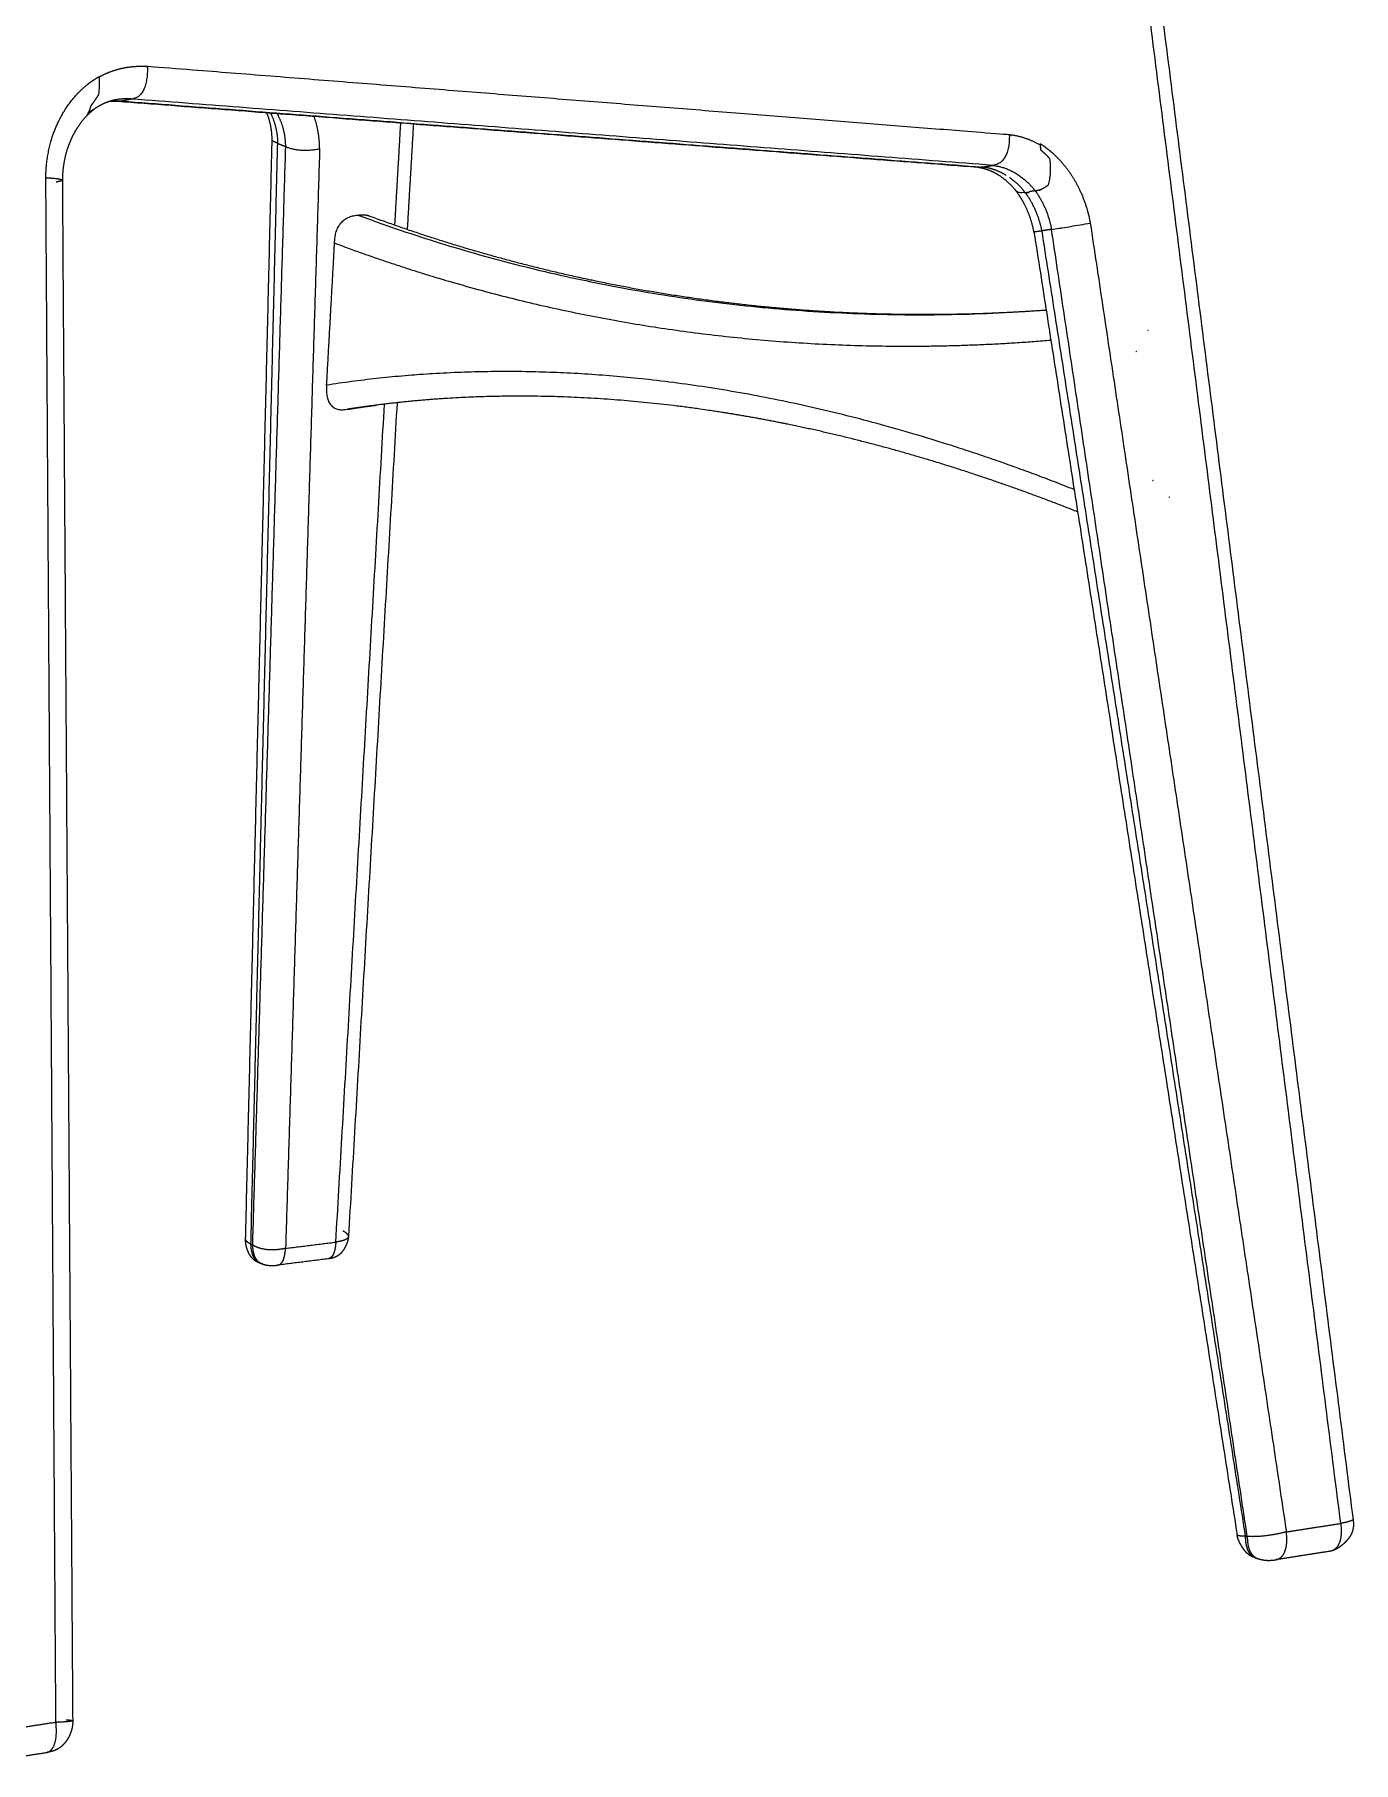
# Model space of a CAD drawing. Header units: millimetres. Extents: x 0 to 2008, y 0 to 2841.
# Drawn here: x 524.3 to 817.8, y 641.4 to 1025.8 of the extents above; entities that cross this region are included whole.
import ezdxf

# ---------------------------------------------------------------- set-up
doc = ezdxf.new("R2010")
doc.units = ezdxf.units.MM
doc.header["$MEASUREMENT"] = 0
doc.layers.add('3050 Søborg Wood Base', color=7, linetype='Continuous', true_color=0x000000)

msp = doc.modelspace()

# ---------------------------------------------------------------- linework, layer by layer
at = {"layer": '3050 Søborg Wood Base'}
for points in [[(814.96, 694.54), (790.13, 890.39), (765.3, 1086.24)], [(768.11, 1086.3), (792.9, 890.86), (817.69, 695.42)], [(545.99, 1011.43), (544.87, 1011.2), (543.75, 1010.98)], [(543.75, 1010.98), (639.48, 1003.64), (735.22, 996.29)], [(737.5, 996.67), (641.74, 1004.05), (545.99, 1011.43)], [(537.44, 1009.14), (537.44, 1009.1), (537.44, 1009.07)], [(734.14, 996.21), (638.45, 1003.54), (542.76, 1010.87)], [(604.51, 983.38), (605.17, 994.71), (605.82, 1006.04)], [(608.62, 1005.82), (607.94, 994.13), (607.25, 982.44)], [(571.3, 757.81), (574.25, 880.11), (577.2, 1002.41)], [(572.48, 756.63), (575.46, 879.1), (578.43, 1001.57)], [(580.15, 1000.86), (576.48, 878.69), (572.8, 756.53)], [(578.43, 1001.57), (579.29, 1001.21), (580.15, 1000.86)], [(587.77, 1000.33), (583.98, 878.04), (580.19, 755.74)], [(735.22, 996.29), (736.36, 996.48), (737.5, 996.67)], [(529.09, 650.28), (527.97, 822.11), (526.85, 993.93)], [(530.52, 993.37), (531.67, 822.01), (532.82, 650.64)], [(744.73, 990.54), (744.73, 990.54), (744.73, 990.53)], [(745.66, 990.68), (745.23, 990.61), (744.8, 990.55)], [(744.81, 990.56), (745.23, 990.62), (745.65, 990.69)], [(746.97, 991.02), (746.29, 990.9), (745.6, 990.79)], [(747.92, 991.15), (747.92, 991.14), (747.92, 991.14)], [(746.71, 981.82), (769.3, 836.93), (791.89, 692.04)], [(750.61, 982.43), (749.52, 982.26), (748.42, 982.09)], [(748.42, 982.09), (771.06, 836.92), (793.7, 691.76)], [(794.15, 691.63), (772.38, 837.03), (750.61, 982.43)], [(759.23, 983.84), (781.04, 838.25), (802.86, 692.66)], [(589.33, 947.77), (590.21, 963.58), (591.09, 979.38)], [(772.05, 959.99), (772.12, 960), (772.2, 960.01)], [(769.54, 955.23), (769.47, 955.22), (769.4, 955.21)], [(591.37, 757.13), (596.79, 850.34), (602.2, 943.55)], [(605, 943.87), (599.59, 851.13), (594.18, 758.38)], [(773.26, 926.54), (773.18, 926.53), (773.1, 926.52)], [(776.68, 922.86), (776.76, 922.87), (776.84, 922.88)], [(776.87, 922.88), (776.82, 922.88), (776.76, 922.87)], [(776.84, 922.88), (776.84, 922.88), (776.84, 922.88)], [(572.8, 756.53), (572.64, 756.58), (572.48, 756.63)], [(580.19, 755.74), (585.78, 756.43), (591.37, 757.13)], [(575.12, 752.23), (574.99, 752.27), (574.86, 752.31)], [(589.6, 753.4), (584.01, 752.7), (578.42, 752)], [(802.86, 692.66), (808.91, 693.6), (814.96, 694.54)], [(793.7, 691.76), (793.92, 691.69), (794.15, 691.63)], [(812.64, 688.36), (806.63, 687.42), (800.61, 686.48)], [(796.19, 686.81), (796.38, 686.76), (796.56, 686.7)], [(529.09, 650.28), (521.94, 649.18), (514.79, 648.07)], [(512.83, 641.37), (519.95, 642.48), (527.06, 643.6)]]:
    msp.add_open_spline(points, degree=2, dxfattribs=at)
for points, weights, degree, knots in [([(538.69, 1016.36), (538.88, 1016.46), (539.08, 1016.56), (539.28, 1016.66), (540.86, 1017.46), (542.53, 1018.03), (544.27, 1018.37), (545.98, 1018.7), (547.71, 1018.8), (549.45, 1018.67)], [1, 0.999906843506, 0.999906843506, 1, 0.993834269397, 0.993834269397, 1, 0.993993007378, 0.993993007378, 1.00000149196], 3, [0, 0, 0, 0, 0.665833, 0.665833, 0.665833, 5.960859, 5.960859, 5.960859, 11.16027, 11.16027, 11.16027, 11.16027]), ([(741.22, 1003.46), (741.2, 1003.46), (741.19, 1003.46), (741.17, 1003.46), (679.79, 1008.33), (615.94, 1013.4), (549.46, 1018.67), (549.46, 1018.67), (549.45, 1018.67), (549.45, 1018.67)], [2503.42240363, 2503.40823838, 2503.39407313, 2503.37990788, 2454.87555083, 2406.37119378, 2357.86683413, 2357.86418544, 2357.86153675, 2357.85888801], 3, [26.137375, 26.137375, 26.137375, 26.137375, 26.216368, 26.216368, 26.216368, 296.702043, 296.702043, 296.702043, 296.716814, 296.716814, 296.716814, 296.716814]), ([(526.85, 993.93), (526.85, 993.95), (526.85, 993.97), (526.85, 994), (526.88, 996.97), (527.65, 1001.94), (530.71, 1009.01), (533.69, 1012.63), (535.74, 1014.35), (536.66, 1015.13), (537.64, 1015.82), (538.69, 1016.43)], [2337.87374338, 2337.87678172, 2337.87983545, 2337.88290472, 2338.30686503, 2339.5352258, 2342.69772492, 2345.33115828, 2347.03855517, 2341.2581704, 2341.2581704, 2347.03855517], 3, [355.310118, 355.310118, 355.310118, 355.310118, 355.383005, 355.383005, 355.383005, 365.468978, 372.463329, 382.715517, 382.715517, 382.715517, 386.332882, 386.332882, 386.332882, 386.332882]), ([(538.56, 1012.42), (538.4, 1012.14), (538.22, 1011.87), (537.86, 1011.33), (537.68, 1011.06), (537.5, 1010.8), (537.27, 1010.46), (537.03, 1010.13), (536.8, 1009.8)], [2349.51083168, 2349.4351364, 2349.35733846, 2349.20284092, 2349.12377053, 2349.04578591, 2349.03865737, 2349.03865737, 2349.04578591], 3, [390.354633, 390.354633, 390.354633, 390.354633, 391.472462, 391.472462, 392.589094, 392.589094, 392.589094, 393.799925, 393.799925, 393.799925, 393.799925]), ([(542.08, 1011.19), (541.97, 1011.17), (541.75, 1011.12), (541.29, 1010.99), (540.45, 1010.72), (539.76, 1010.42), (539.3, 1010.19), (538.63, 1009.85), (537.99, 1009.46), (537.39, 1009.02)], [1, 1, 1, 1, 1, 1, 1, 0.997751757947, 0.997751757947, 1], 3, [309.419819, 309.419819, 309.419819, 309.419819, 309.756677, 310.104811, 310.855609, 312.381815, 312.381815, 312.381815, 314.63158, 314.63158, 314.63158, 314.63158]), ([(543.75, 1010.98), (543.54, 1010.92), (543.12, 1010.86), (542.59, 1010.87), (542.29, 1010.96), (542.19, 1011.01)], [2367.21297985, 2367.59519185, 2368.36537803, 2369.33772825, 2369.91654069, 2370.10875322], 3, [0, 0, 0, 0, 1.384175, 2.757572, 3.449628, 3.449628, 3.449628, 3.449628]), ([(537.07, 1008.73), (536.35, 1008.13), (535.68, 1007.44), (534.41, 1005.91), (533.83, 1005.06), (533.31, 1004.15), (532.6, 1002.9), (532, 1001.53), (531.55, 1000.08), (530.9, 997.98), (530.54, 995.7), (530.52, 993.38)], [2352.46799332, 2351.63722288, 2350.85332511, 2349.38007115, 2348.69206969, 2348.05867641, 2347.19189116, 2346.43272383, 2345.79167522, 2344.86414858, 2344.19080224, 2343.79724302], 3, [2.066771, 2.066771, 2.066771, 2.066771, 6.047614, 6.047614, 10.039969, 10.039969, 10.039969, 15.50993, 15.50993, 15.50993, 23.44579, 23.44579, 23.44579, 23.44579]), ([(536.8, 1009.8), (536.75, 1009.59), (536.69, 1009.39), (536.62, 1009.18), (536.54, 1008.95), (536.45, 1008.73), (536.27, 1008.31), (536.17, 1008.11), (536.06, 1007.93)], [1, 0.999622980362, 0.999622980362, 1, 1.0000564617, 1.00011911774, 1.00025702385, 1.00033210088, 1.00041331648], 3, [393.799925, 393.799925, 393.799925, 393.799925, 394.44481, 394.44481, 394.44481, 395.369184, 395.369184, 396.294134, 396.294134, 396.294134, 396.294134]), ([(536.06, 1007.93), (536.45, 1008.28), (536.85, 1008.61), (537.26, 1008.93), (537.32, 1008.98), (537.38, 1009.02), (537.44, 1009.07)], [1, 0.999552001941, 0.999552001941, 1, 1.00003818188, 1.00007642068, 1.0001147167], 3, [396.294134, 396.294134, 396.294134, 396.294134, 397.861004, 397.861004, 397.861004, 398.223704, 398.223704, 398.223704, 398.223704]), ([(536.26, 1008.31), (536.43, 1008.44), (536.6, 1008.56), (537.01, 1008.86), (537.44, 1009.14)], [1, 0.999965406016, 1, 0.999722968936, 1], 2, [0, 0, 0, 0.420325, 0.420325, 1.433111, 1.433111, 1.433111]), ([(577.2, 1002.43), (577.17, 1004.43), (576.8, 1006.33), (576.15, 1007.99), (576.1, 1008.1), (576.06, 1008.21), (576.01, 1008.32)], [2841.48361847, 2840.5845318, 2839.34249916, 2837.80546345, 2837.63810525, 2837.63810525, 2837.80546345], 3, [27.288722, 27.288722, 27.288722, 27.288722, 35.972312, 35.972312, 35.972312, 36.333963, 36.333963, 36.333963, 36.333963]), ([(576.85, 1008.26), (577.04, 1007.89), (577.94, 1005.85), (578.39, 1003.52), (578.43, 1001.57)], [2833.39523586, 2833.69090824, 2835.21016902, 2836.41660948, 2837.11743308], 3, [8.676375, 8.676375, 8.676375, 8.676375, 11.254244, 22.378964, 22.378964, 22.378964, 22.378964]), ([(578.3, 1008.15), (578.62, 1007.59), (579.66, 1005.38), (580.13, 1002.8), (580.15, 1000.86)], [2829.21166827, 2829.69947356, 2831.45050897, 2832.82425464, 2833.5548587], 3, [-15.115423, -15.115423, -15.115423, -15.115423, -11.084995, 0.034482, 0.034482, 0.034482, 0.034482]), ([(587.77, 1000.33), (587.77, 1000.38), (587.76, 1000.42), (587.76, 1000.47), (587.74, 1002.94), (587.32, 1005.34), (586.54, 1007.52)], [2831.41889285, 2831.40255325, 2831.38610812, 2831.36955772, 2830.44823661, 2829.19540397, 2827.69444915], 3, [7.770999, 7.770999, 7.770999, 7.770999, 7.958831, 7.958831, 7.958831, 18.431688, 18.431688, 18.431688, 18.431688]), ([(748.12, 1001.13), (745.96, 1002.41), (743.63, 1003.2), (741.28, 1003.45), (741.26, 1003.45), (741.24, 1003.46), (741.22, 1003.46)], [2508.71572949, 2507.1378712, 2505.3504101, 2503.47114695, 2503.45490582, 2503.43865802, 2503.42240363], 3, [15.511968, 15.511968, 15.511968, 15.511968, 26.046303, 26.046303, 26.046303, 26.137375, 26.137375, 26.137375, 26.137375]), ([(578.43, 1001.57), (578.24, 1001.64), (577.88, 1001.79), (577.45, 1002.02), (577.24, 1002.24), (577.2, 1002.37), (577.2, 1002.41)], [2837.11743308, 2837.49331489, 2838.24442906, 2839.45018867, 2840.55317739, 2841.24147203, 2841.48913083], 3, [22.378964, 22.378964, 22.378964, 22.378964, 23.76597, 25.14245, 26.503658, 27.267672, 27.267672, 27.267672, 27.267672]), ([(748.08, 1001.49), (749.06, 1000.87), (749.99, 1000.17), (750.86, 999.39), (752.94, 997.54), (756.57, 992.88), (758.63, 987.01), (759.2, 983.99), (759.21, 983.94), (759.22, 983.89), (759.23, 983.84)], [1, 0.997737898943, 0.997737898943, 1, 1.00056756476, 1.00146420733, 1.00177227689, 1.00176732024, 1.00176724785, 1.00176713094, 1.00176696954], 3, [1.502341, 1.502341, 1.502341, 1.502341, 4.982042, 4.982042, 4.982042, 16.210589, 27.335309, 27.335309, 27.335309, 27.523184, 27.523184, 27.523184, 27.523184]), ([(750.27, 998.07), (750.24, 998.11), (750.2, 998.15), (750.17, 998.19), (749.68, 998.77), (749.13, 999.3), (748.57, 999.77), (748.47, 999.84), (748.37, 999.92), (748.28, 1000)], [1, 0.999964582582, 0.999964582582, 1, 0.999869442478, 0.999717193565, 0.999560355984, 0.999506818019, 0.999506818019, 0.999560355984], 3, [10.849809, 10.849809, 10.849809, 10.849809, 11.006683, 11.006683, 11.006683, 13.99983, 13.99983, 13.99983, 14.373353, 14.373353, 14.373353, 14.373353]), ([(742.73, 990.98), (741.61, 992.37), (740.35, 993.51), (739.04, 994.37), (738.2, 994.91), (737.35, 995.33), (736.09, 995.79), (735.68, 995.91), (734.87, 996.1), (734.48, 996.17), (734.11, 996.21)], [2523.61900043, 2522.73036109, 2521.61782527, 2520.30006384, 2519.46530436, 2518.55685823, 2517.09187127, 2516.58699413, 2515.55625699, 2515.02939901, 2514.48498024], 3, [2.209217, 2.209217, 2.209217, 2.209217, 9.381014, 9.381014, 9.381014, 13.909032, 13.909032, 16.169334, 16.169334, 18.369942, 18.369942, 18.369942, 18.369942]), ([(735.22, 996.29), (734.99, 996.26), (734.63, 996.2), (734.27, 996.2), (734.14, 996.21)], [2512.49216078, 2512.87665365, 2513.48416848, 2514.09925192, 2514.32471596], 3, [386.389601, 386.389601, 386.389601, 386.389601, 387.773786, 388.574045, 388.574045, 388.574045, 388.574045]), ([(737.5, 996.67), (739.43, 996.47), (742.92, 995.19), (745.85, 992.46), (746.97, 991.02)], [2508.66453909, 2510.2176843, 2512.8811772, 2514.86512, 2515.56830524], 3, [25.777795, 25.777795, 25.777795, 25.777795, 37.595809, 47.204688, 47.204688, 47.204688, 47.204688]), ([(526.85, 993.93), (527.21, 993.91), (527.91, 993.86), (528.88, 993.78), (529.68, 993.68), (530.24, 993.56), (530.49, 993.46), (530.52, 993.39), (530.52, 993.37)], [2337.87374338, 2338.10921175, 2338.62744106, 2339.50010311, 2340.56023906, 2341.77782858, 2342.88363606, 2343.55885542, 2343.78643973], 3, [-12.297114, -12.297114, -12.297114, -12.297114, -10.909991, -9.533376, -8.172065, -6.821666, -5.474885, -4.788455, -4.788455, -4.788455, -4.788455]), ([(530.52, 993.36), (530.52, 993.35), (530.49, 993.28), (530.26, 993.18), (529.76, 993.06), (529.36, 992.98), (529.13, 992.94)], [2343.85919015, 2344.05498066, 2344.70056585, 2345.77488957, 2347.00424257, 2347.78664333, 2348.16286945], 3, [-4.715298, -4.715298, -4.715298, -4.715298, -4.124508, -2.763237, -1.386671, -0.000408, -0.000408, -0.000408, -0.000408]), ([(748.33, 991.4), (748.41, 991.43), (748.49, 991.47), (748.86, 991.65), (749.16, 991.81), (749.63, 992.13), (749.79, 992.24), (749.95, 992.37)], [2513.43080845, 2513.32507408, 2513.22163713, 2512.75817029, 2512.43686998, 2512.02775641, 2511.90506965, 2511.79621455], 3, [2.35319, 2.35319, 2.35319, 2.35319, 2.783549, 2.783549, 4.326089, 4.326089, 5.099057, 5.099057, 5.099057, 5.099057]), ([(746.71, 981.84), (746.25, 984.21), (745.43, 986.49), (744.32, 988.51), (743.85, 989.37), (743.32, 990.2), (742.73, 990.98)], [2525.87588865, 2525.89884541, 2525.54727114, 2524.83469875, 2520.51197481, 2520.51197481, 2524.83469875], 3, [20.985169, 20.985169, 20.985169, 20.985169, 29.796821, 29.796821, 29.796821, 32.737591, 32.737591, 32.737591, 32.737591]), ([(744.8, 990.55), (745.29, 989.88), (746.91, 987.31), (747.99, 984.32), (748.42, 982.09)], [2519.37063747, 2519.65224353, 2520.53585339, 2520.89515527, 2520.8593289], 3, [0.148208, 0.148208, 0.148208, 0.148208, 4.403175, 15.522652, 15.522652, 15.522652, 15.522652]), ([(746.97, 991.02), (746.97, 991.02), (746.98, 991.02), (746.98, 991.02), (746.98, 991.03)], [1, 0.874531724776, 1, 0.874531724776, 1], 2, [-0.00991203, -0.00991203, -0.00991203, -0.004956015, -0.004956015, 0, 0, 0]), ([(746.98, 991.03), (747.23, 991.07), (747.48, 991.12), (747.78, 991.2), (747.81, 991.21), (747.84, 991.22)], [2515.55066113, 2515.12002008, 2514.70223544, 2514.23354505, 2514.18210036, 2514.13102314], 3, [0, 0, 0, 0, 1.546193, 1.546193, 1.738367, 1.738367, 1.738367, 1.738367]), ([(746.98, 991.03), (747.49, 990.32), (749.12, 987.72), (750.19, 984.67), (750.61, 982.43)], [2515.55066113, 2515.86239866, 2516.80519951, 2517.21269359, 2517.20772332], 3, [6.761857, 6.761857, 6.761857, 6.761857, 11.254244, 22.378919, 22.378919, 22.378919, 22.378919]), ([(596.3, 985.59), (596.46, 985.61), (596.78, 985.65), (597.26, 985.68), (597.73, 985.67), (598.19, 985.62), (598.52, 985.53), (598.7, 985.47), (598.74, 985.46)], [2844.13667318, 2844.27897879, 2844.5634029, 2844.99589648, 2845.43670793, 2845.88539655, 2846.22904713, 2846.42130948, 2846.46185361], 3, [0, 0, 0, 0, 0.784176, 1.566983, 2.346603, 3.121913, 3.892787, 4.09873, 4.09873, 4.09873, 4.09873]), ([(598.74, 985.46), (611.09, 980.9), (623.68, 977.03), (649.53, 970.65), (662.81, 968.16), (676.3, 966.44), (690.05, 964.68), (704.02, 963.71), (725.35, 963.47), (732.58, 963.6), (742.64, 964.07), (745.83, 964.25), (749.41, 964.5)], [2846.46185394, 2821.4079217, 2796.15266646, 2745.31476838, 2719.73602966, 2694.054251, 2668.37546478, 2642.59270826, 2603.83811014, 2590.9030597, 2573.00339352, 2567.36368659, 2561.03397836], 3, [4.09873, 4.09873, 4.09873, 4.09873, 95.995708, 95.995708, 187.884181, 187.884181, 187.884181, 284.124777, 284.124777, 332.236024, 332.236024, 350.645916, 350.645916, 350.645916, 350.645916]), ([(748.42, 982.09), (748.19, 982.05), (747.74, 981.98), (747.16, 981.89), (746.8, 981.83), (746.71, 981.82), (746.71, 981.82)], [2520.8593289, 2521.24462007, 2522.01406298, 2523.25026749, 2524.55917741, 2525.45539774, 2525.89087368], 3, [15.522652, 15.522652, 15.522652, 15.522652, 16.910012, 18.286856, 19.648436, 20.955834, 20.955834, 20.955834, 20.955834]), ([(591.09, 979.38), (591.12, 979.37), (591.15, 979.36), (591.18, 979.35), (616.36, 969.89), (667.85, 956.86), (722.81, 955.49), (750.46, 957.79)], [2841.60798942, 2841.54728034, 2841.48656998, 2841.42585832, 2791.28887484, 2692.93570028, 2593.18025806, 2545.24875977], 3, [31.661924, 31.661924, 31.661924, 31.661924, 31.88291, 31.88291, 31.88291, 214.379421, 383.717877, 383.717877, 383.717877, 383.717877]), ([(755.64, 924.54), (726.17, 936.25), (668.08, 951.94), (614.83, 951.74), (589.33, 947.77)], [2541.95517387, 2590.57248064, 2693.40345733, 2797.99617344, 2851.81480244], 3, [15.557447, 15.557447, 15.557447, 15.557447, 193.271194, 383.730327, 383.730327, 383.730327, 383.730327]), ([(756.42, 919.58), (743.46, 924.72), (730.69, 929.07), (702.95, 936.98), (688.07, 940.18), (673.56, 942.28), (670.59, 942.71), (664.71, 943.48), (652.54, 944.69), (637.49, 945.48), (622.42, 945.25), (610.77, 944.48), (604.95, 943.88), (602.07, 943.53)], [2547.81943739, 2569.24458435, 2590.86483454, 2639.46335491, 2666.51309402, 2693.7041614, 2693.7041614, 2693.7041614, 2693.7041614, 2693.7041614, 2693.7041614, 2693.7041614, 2693.7041614, 2693.7041614], 3, [22.200109, 22.200109, 22.200109, 22.200109, 101.134543, 101.134543, 198.370958, 198.370958, 198.370958, 207.35827, 216.182486, 235.050064, 252.554092, 261.362114, 270.077386, 270.077386, 270.077386, 270.077386]), ([(574.8, 752.33), (574.71, 752.35), (574.58, 752.39), (574.27, 752.51), (574.07, 752.59), (573.89, 752.68), (573.78, 752.74), (573.67, 752.8), (573.56, 752.87), (573.3, 753.04), (573.06, 753.24), (572.84, 753.47), (572.52, 753.8), (572.26, 754.18), (572.05, 754.59), (572.05, 754.6), (572.04, 754.61), (572.04, 754.62), (571.83, 755.03), (571.66, 755.48), (571.53, 755.93), (571.44, 756.27), (571.37, 756.61), (571.33, 756.96), (571.33, 757), (571.32, 757.03), (571.32, 757.06), (571.31, 757.19), (571.3, 757.32), (571.3, 757.56), (571.3, 757.67), (571.3, 757.78)], [2921.61350918, 2921.77195532, 2921.88178171, 2922.07402333, 2922.1379777, 2922.18295445, 2919.97804719, 2919.97804719, 2922.18295445, 2908.49078433, 2908.49078433, 2922.18295445, 2922.22831822, 2922.29221758, 2922.39067754, 2922.39244158, 2922.39421523, 2922.39599843, 2922.49653795, 2922.63137292, 2922.78238371, 2916.60508085, 2916.60508085, 2922.78238371, 2922.79431833, 2922.80614842, 2922.81771386, 2922.86149492, 2922.90655097, 2922.95408221, 2922.96048516, 2922.93069635], 3, [0.118238, 0.118238, 0.118238, 0.118238, 0.748948, 0.748948, 1.641064, 1.641064, 1.641064, 2.018093, 2.018093, 2.018093, 2.956747, 2.956747, 2.956747, 4.888376, 4.888376, 4.888376, 4.922994, 4.922994, 4.922994, 6.896077, 6.896077, 6.896077, 7.955729, 7.955729, 7.955729, 8.094075, 8.094075, 8.094075, 8.623415, 8.623415, 9.107724, 9.107724, 9.107724, 9.107724]), ([(594.17, 758.35), (594.17, 758.28), (594.16, 758.18), (594.14, 758.03), (594.13, 757.95), (594.12, 757.87), (594.07, 757.61), (594, 757.37), (593.91, 757.12), (593.9, 757.1), (593.9, 757.08), (593.89, 757.06), (593.78, 756.75), (593.65, 756.45), (593.51, 756.15), (593.35, 755.84), (593.18, 755.54), (592.98, 755.26), (592.94, 755.19), (592.89, 755.13), (592.84, 755.06), (592.56, 754.7), (592.25, 754.38), (591.87, 754.12), (591.83, 754.1), (591.79, 754.07), (591.76, 754.05), (591.6, 753.95), (591.43, 753.86), (591.08, 753.71), (590.88, 753.65), (590.69, 753.59), (590.5, 753.54), (590.3, 753.5), (589.93, 753.44), (589.76, 753.42), (589.6, 753.4)], [2932.0694368, 2932.07872758, 2932.0376202, 2931.96311253, 2931.91941327, 2931.87990394, 2931.7553443, 2931.67307013, 2931.62048064, 2931.61618051, 2931.6120937, 2931.60820975, 2928.3055016, 2928.3055016, 2931.60820975, 2926.25891413, 2926.25891413, 2931.60820975, 2931.13102257, 2931.13102257, 2931.60820975, 2931.6073799, 2931.58089468, 2931.51797722, 2931.20193553, 2931.20193553, 2931.51797722, 2931.49015608, 2931.45820582, 2931.38278645, 2931.33934461, 2931.28669093, 2931.23521601, 2931.1732407, 2931.00351738, 2930.89661041, 2930.74470738], 3, [0.045107, 0.045107, 0.045107, 0.045107, 0.377799, 0.377799, 0.752386, 0.752386, 0.752386, 1.850033, 1.850033, 1.850033, 1.94159, 1.94159, 1.94159, 2.922925, 2.922925, 2.922925, 3.959147, 3.959147, 3.959147, 4.203565, 4.203565, 4.203565, 6.123591, 6.123591, 6.123591, 6.253512, 6.253512, 6.253512, 7.043109, 7.043109, 7.901567, 7.901567, 7.901567, 8.745253, 8.745253, 9.557397, 9.557397, 9.557397, 9.557397]), ([(575.18, 752.21), (575.26, 752.19), (575.39, 752.15), (575.67, 752.08), (575.83, 752.04), (575.97, 752.02), (575.98, 752.02), (575.98, 752.02), (575.99, 752.02), (576.43, 751.94), (576.88, 751.9), (577.33, 751.91), (577.64, 751.92), (577.95, 751.94), (578.23, 751.98), (578.29, 751.99), (578.36, 751.99), (578.42, 752)], [2920.57863242, 2920.38281857, 2920.27010947, 2920.09605874, 2920.0287588, 2919.97641912, 2919.97469554, 2919.97298092, 2919.97127506, 2910.26984145, 2910.26984145, 2919.97127506, 2919.99048369, 2920.07556622, 2920.26189252, 2920.30574254, 2920.35487212, 2920.40942792], 3, [245.162384, 245.162384, 245.162384, 245.162384, 245.846397, 245.846397, 246.495113, 246.495113, 246.495113, 246.515853, 246.515853, 246.515853, 247.869383, 247.869383, 247.869383, 249.172575, 249.172575, 249.172575, 249.478273, 249.478273, 249.478273, 249.478273]), ([(796.12, 686.84), (795.92, 686.89), (795.67, 686.97), (795.42, 687.08), (795.23, 687.15), (795.04, 687.25), (794.87, 687.35), (794.75, 687.42), (794.64, 687.5), (794.53, 687.58), (794.26, 687.78), (794.02, 688), (793.8, 688.25), (793.57, 688.51), (793.35, 688.79), (793.16, 689.09), (792.96, 689.39), (792.78, 689.7), (792.62, 690.01), (792.61, 690.04), (792.59, 690.06), (792.57, 690.12), (792.55, 690.14), (792.54, 690.17), (792.43, 690.39), (792.32, 690.62), (792.23, 690.85), (792.14, 691.07), (792.06, 691.29), (792, 691.51), (791.98, 691.6), (791.96, 691.69), (791.92, 691.86), (791.91, 691.96), (791.89, 692.04)], [2510.46457691, 2510.71559997, 2510.85031735, 2510.96226667, 2506.55895548, 2506.55895548, 2510.96226667, 2508.83503371, 2508.83503371, 2510.96226667, 2511.12456237, 2511.32459052, 2511.5090253, 2507.04170447, 2507.04170447, 2511.5090253, 2509.18832036, 2509.18832036, 2511.5090253, 2511.51336465, 2511.5174478, 2511.52537354, 2511.52917913, 2511.53269358, 2510.30756148, 2510.30756148, 2511.53269358, 2508.51140196, 2508.51140196, 2511.53269358, 2511.52803292, 2511.5282475, 2511.54437363, 2511.56153419, 2511.56693039], 3, [0.129518, 0.129518, 0.129518, 0.129518, 1.128616, 1.128616, 1.128616, 1.747743, 1.747743, 1.747743, 2.152823, 2.152823, 2.152823, 3.387239, 3.387239, 3.387239, 4.442246, 4.442246, 4.442246, 5.512797, 5.512797, 5.512797, 5.613874, 5.613874, 5.722128, 5.722128, 5.722128, 6.47477, 6.47477, 6.47477, 7.169471, 7.169471, 7.169471, 7.52692, 7.52692, 7.8198, 7.8198, 7.8198, 7.8198]), ([(817.69, 695.41), (817.72, 695.19), (817.75, 694.97), (817.78, 694.51), (817.79, 694.28), (817.78, 694.05), (817.76, 693.57), (817.67, 693.1), (817.5, 692.65), (817.46, 692.53), (817.42, 692.42), (817.37, 692.31), (817.2, 691.94), (816.99, 691.59), (816.75, 691.26), (816.58, 691.03), (816.39, 690.81), (815.99, 690.37), (815.77, 690.16), (815.54, 689.96), (815.53, 689.95), (815.52, 689.94), (815.51, 689.93), (815.16, 689.63), (814.8, 689.36), (814.42, 689.11), (814.31, 689.04), (814.21, 688.97), (814.1, 688.91), (813.89, 688.79), (813.67, 688.68), (813.45, 688.59), (813.26, 688.51), (813.05, 688.45), (812.84, 688.4), (812.8, 688.39), (812.75, 688.38), (812.71, 688.37)], [2520.4605987, 2520.45138347, 2520.42905928, 2520.37076906, 2520.33633764, 2520.30256711, 2499.85771526, 2499.85771526, 2520.30256711, 2519.18472137, 2519.18472137, 2520.30256711, 2511.22791055, 2511.22791055, 2520.30256711, 2520.23583161, 2520.15656804, 2519.94988318, 2519.82410939, 2519.68379125, 2519.67614351, 2519.66847351, 2519.66078596, 2515.74138765, 2515.74138765, 2519.66078596, 2519.10117084, 2519.10117084, 2519.66078596, 2515.44473379, 2515.44473379, 2519.66078596, 2513.20428199, 2513.20428199, 2519.66078596, 2519.24944931, 2519.24944931, 2519.66078596], 3, [0.009, 0.009, 0.009, 0.009, 0.816696, 0.816696, 1.638984, 1.638984, 1.638984, 3.075889, 3.075889, 3.075889, 3.439406, 3.439406, 3.439406, 4.657817, 4.657817, 4.657817, 5.71437, 5.71437, 6.879597, 6.879597, 6.879597, 6.943635, 6.943635, 6.943635, 8.30649, 8.30649, 8.30649, 8.689231, 8.689231, 8.689231, 9.406286, 9.406286, 9.406286, 10.044537, 10.044537, 10.044537, 10.1857, 10.1857, 10.1857, 10.1857]), ([(796.64, 686.68), (796.77, 686.64), (796.94, 686.59), (797.29, 686.51), (797.48, 686.47), (797.66, 686.44), (797.82, 686.41), (797.98, 686.38), (798.14, 686.37), (798.58, 686.32), (799.02, 686.31), (799.45, 686.34), (799.64, 686.35), (799.83, 686.37), (800.21, 686.41), (800.38, 686.44), (800.55, 686.47)], [2509.42827734, 2509.22464155, 2509.07927204, 2508.86724552, 2508.79246771, 2508.73475055, 2507.75175495, 2507.75175495, 2508.73475055, 2503.41961646, 2503.41961646, 2508.73475055, 2508.74017685, 2508.75711779, 2508.84217594, 2508.91423277, 2509.05434034], 3, [344.424311, 344.424311, 344.424311, 344.424311, 345.15403, 345.15403, 345.825373, 345.825373, 345.825373, 346.316404, 346.316404, 346.316404, 347.626258, 347.626258, 347.626258, 348.288866, 348.288866, 349.042115, 349.042115, 349.042115, 349.042115]), ([(532.82, 650.64), (532.83, 650.49), (532.83, 650.37), (532.82, 650.07), (532.81, 649.92), (532.8, 649.76), (532.77, 649.52), (532.73, 649.27), (532.68, 649.03), (532.65, 648.9), (532.61, 648.76), (532.58, 648.63), (532.44, 648.17), (532.27, 647.71), (532.07, 647.28), (531.85, 646.82), (531.59, 646.39), (531.3, 645.99), (531.01, 645.6), (530.69, 645.26), (530.33, 644.95), (530, 644.66), (529.63, 644.42), (529.24, 644.22), (528.88, 644.04), (528.49, 643.9), (528.1, 643.8), (527.77, 643.71), (527.42, 643.66), (527.11, 643.61)], [2299.34350813, 2299.32545848, 2299.3079259, 2299.28610951, 2299.28668863, 2299.29703889, 2296.63739033, 2296.63739033, 2299.29703889, 2298.7257597, 2298.7257597, 2299.29703889, 2293.77920689, 2293.77920689, 2299.29703889, 2291.90130613, 2291.90130613, 2299.29703889, 2289.59264052, 2289.59264052, 2299.29703889, 2288.05483687, 2288.05483687, 2299.29703889, 2290.07891116, 2290.07891116, 2299.29703889, 2299.17545931, 2299.06719803, 2298.86302555], 3, [0.001888, 0.001888, 0.001888, 0.001888, 0.470887, 0.470887, 0.968003, 0.968003, 0.968003, 1.709084, 1.709084, 1.709084, 2.122049, 2.122049, 2.122049, 3.570422, 3.570422, 3.570422, 5.076535, 5.076535, 5.076535, 6.49758, 6.49758, 6.49758, 7.810228, 7.810228, 7.810228, 9.033622, 9.033622, 9.033622, 10.209961, 10.209961, 10.209961, 10.209961])]:
    msp.add_rational_spline(points, weights, degree=degree, knots=knots, dxfattribs=at)
for points, knots in [([(549.45, 1018.67), (549.45, 1018.41), (549.45, 1017.88), (549.42, 1016.91), (549.31, 1015.8), (549.05, 1014.6), (548.67, 1013.56), (548.17, 1012.7), (547.66, 1012.15), (547.2, 1011.83), (546.83, 1011.65), (546.42, 1011.51), (546.13, 1011.45), (545.99, 1011.43)], [296.716814, 296.716814, 296.716814, 296.716814, 297.505813, 298.296841, 299.623782, 300.84556, 301.976942, 302.936025, 303.807879, 304.215028, 304.59915, 305.068696, 305.49224, 305.49224, 305.49224, 305.49224]), ([(538.69, 1016.43), (538.7, 1016.2), (538.71, 1015.78), (538.73, 1015.04), (538.73, 1013.94), (538.65, 1013.02), (538.56, 1012.42)], [386.332882, 386.332882, 386.332882, 386.332882, 387.036145, 387.589622, 388.54835, 390.354633, 390.354633, 390.354633, 390.354633]), ([(741.22, 1003.46), (741.23, 1003.21), (741.22, 1002.7), (741.19, 1001.97), (741.14, 1001.29), (741.02, 1000.5), (740.78, 999.59), (740.37, 998.63), (739.84, 997.84), (739.29, 997.33), (738.81, 997.04), (738.42, 996.88), (737.98, 996.76), (737.67, 996.7), (737.5, 996.67)], [-8.56441, -8.56441, -8.56441, -8.56441, -7.82133, -7.019259, -6.390738, -5.769829, -4.616145, -3.587472, -2.652299, -1.77737, -1.356678, -0.952593, -0.525475, 0, 0, 0, 0]), ([(580.15, 1000.86), (580.3, 1000.79), (580.56, 1000.69), (581.07, 1000.5), (581.73, 1000.32), (582.6, 1000.17), (583.53, 1000.07), (584.52, 1000.04), (585.54, 1000.06), (586.63, 1000.16), (587.37, 1000.27), (587.77, 1000.33)], [0.034482, 0.034482, 0.034482, 0.034482, 0.516789, 0.87123, 1.673167, 2.564515, 3.505786, 4.494556, 5.532545, 6.572026, 7.770999, 7.770999, 7.770999, 7.770999]), ([(748.28, 1000), (748.27, 1000.1), (748.24, 1000.31), (748.2, 1000.65), (748.15, 1001.05), (748.11, 1001.33), (748.08, 1001.49)], [0, 0, 0, 0, 0.307193, 0.643856, 1.014202, 1.502341, 1.502341, 1.502341, 1.502341]), ([(749.95, 992.37), (750.06, 992.76), (750.25, 993.62), (750.4, 995), (750.41, 996.23), (750.35, 997.27), (750.3, 997.8), (750.27, 998.07)], [5.099057, 5.099057, 5.099057, 5.099057, 6.327165, 7.735128, 9.244945, 10.025434, 10.849809, 10.849809, 10.849809, 10.849809]), ([(744.63, 990.65), (744.41, 990.61), (744.01, 990.56), (743.46, 990.58), (743.08, 990.7), (742.86, 990.85), (742.77, 990.94), (742.73, 990.98)], [0.193838, 0.193838, 0.193838, 0.193838, 0.863481, 1.413337, 1.835916, 2.031841, 2.209217, 2.209217, 2.209217, 2.209217]), ([(591.09, 979.38), (591.1, 979.65), (591.13, 980.13), (591.23, 980.98), (591.43, 981.92), (591.87, 982.95), (592.47, 983.85), (593.22, 984.58), (594.11, 985.11), (594.92, 985.39), (595.66, 985.52), (596.07, 985.57), (596.3, 985.59)], [0, 0, 0, 0, 0.809425, 1.426309, 2.581535, 3.678725, 4.759253, 5.807372, 6.814765, 7.834978, 8.37119, 9.071696, 9.071696, 9.071696, 9.071696]), ([(750.61, 982.43), (751.15, 982.51), (751.95, 982.63), (753.38, 982.85), (754.97, 983.11), (757.04, 983.45), (758.48, 983.7), (759.23, 983.84)], [22.378919, 22.378919, 22.378919, 22.378919, 24.002804, 24.803207, 26.729875, 28.828562, 31.109726, 31.109726, 31.109726, 31.109726]), ([(589.33, 947.77), (589.31, 947.49), (589.28, 946.99), (589.28, 946.12), (589.38, 945.19), (589.69, 944.19), (590.2, 943.36), (590.89, 942.75), (591.73, 942.38), (592.52, 942.29), (593.24, 942.32), (593.64, 942.37), (593.87, 942.4)], [383.730327, 383.730327, 383.730327, 383.730327, 384.577796, 385.212638, 386.357018, 387.380672, 388.336393, 389.239543, 390.12253, 391.066671, 391.58648, 392.281435, 392.281435, 392.281435, 392.281435])]:
    msp.add_open_spline(points, degree=3, knots=knots, dxfattribs=at)
for points, weights, degree in [([(541.11, 1010.93), (542.43, 1011.07), (543.75, 1010.98)], [1, 0.995914135662, 1], 2), ([(541.91, 1011.16), (541.94, 1011.16), (541.98, 1011.17), (542.01, 1011.18)], [2360.15400585, 2360.1782165, 2360.20242844, 2360.22664126], 3), ([(545.99, 1011.43), (544.02, 1011.58), (542.08, 1011.19)], [0.999999995653, 0.990882988015, 0.999999990926], 2), ([(537.19, 1008.83), (537.15, 1008.8), (537.11, 1008.77), (537.07, 1008.73)], [2352.60271951, 2352.55698559, 2352.51137845, 2352.4658982], 3), ([(537.44, 1009.07), (537.32, 1008.94), (537.19, 1008.83)], [1, 0.998135016664, 1], 2), ([(542.76, 1010.87), (541.84, 1010.94), (540.93, 1010.87)], [0.9999999987, 0.997273771834, 1], 2), ([(579.6, 1008.05), (579.28, 1008.04), (578.96, 1008.1)], [1, 0.993606170052, 1], 2), ([(577.2, 1002.41), (577.2, 1002.42), (577.2, 1002.42), (577.2, 1002.43)], [2841.48912498, 2841.48693908, 2841.48475109, 2841.48256099], 3), ([(748.28, 1000), (748.21, 1000.56), (748.12, 1001.13)], [1, 0.999931552682, 1], 2), ([(740.53, 994.44), (738.85, 995.47), (737.04, 996.11), (735.22, 996.29)], [2516.52247624, 2515.32728105, 2513.95004984, 2512.49216078], 3), ([(744.81, 990.56), (743.77, 991.9), (742.56, 993.05), (741.26, 993.97)], [2519.35812717, 2518.73424858, 2517.94700013, 2517.03515103], 3), ([(742.69, 991.03), (742.67, 991.07), (742.64, 991.12)], [1, 0.998810358448, 1], 2), ([(742.71, 991.01), (742.71, 991.02), (742.7, 991.02), (742.69, 991.03)], [2523.6966621, 2523.69179811, 2523.68692644, 2523.68204712], 3), ([(744.73, 990.53), (744.7, 990.57), (744.66, 990.61), (744.63, 990.65)], [2519.49414556, 2519.48701561, 2519.4798267, 2519.47257921], 3), ([(744.64, 990.64), (744.67, 990.6), (744.7, 990.57), (744.73, 990.54)], [2519.47485705, 2519.48148249, 2519.48806472, 2519.49460349], 3), ([(744.73, 990.54), (744.76, 990.55), (744.78, 990.55), (744.81, 990.56)], [2519.49460349, 2519.44910902, 2519.40361801, 2519.35812717], 3), ([(744.73, 990.53), (744.76, 990.54), (744.78, 990.54), (744.8, 990.55)], [2519.49414556, 2519.45297433, 2519.41180584, 2519.37063747], 3), ([(745.6, 990.79), (745.62, 990.75), (745.64, 990.72), (745.66, 990.68)], [2517.87533715, 2517.89820985, 2517.92095007, 2517.94355712], 3), ([(747.84, 991.22), (747.87, 991.2), (747.89, 991.17), (747.92, 991.15)], [2514.13102314, 2514.13622784, 2514.14140331, 2514.14655062], 3), ([(747.92, 991.14), (747.89, 991.17), (747.87, 991.2), (747.84, 991.22)], [2514.14620141, 2514.14117228, 2514.1361128, 2514.13102314], 3), ([(747.92, 991.14), (748.14, 991.25), (748.33, 991.4)], [1, 0.991971525046, 1], 2), ([(747.92, 991.15), (748.14, 991.25), (748.33, 991.4)], [1, 0.992497818403, 1], 2), ([(596.3, 985.59), (669.34, 958.6), (749.42, 964.48)], [2844.13667318, 2679.0116712, 2556.02649818], 2), ([(746.71, 981.82), (746.71, 981.83), (746.71, 981.84), (746.71, 981.84)], [2525.87557932, 2525.87566073, 2525.87573794, 2525.87581096], 3), ([(602.07, 943.53), (597.96, 943.03), (593.87, 942.4)], [1, 0.999860908011, 1], 2), ([(593.87, 942.4), (594.16, 942.43), (594.45, 942.47)], [1, 0.999857592883, 1], 2), ([(594.45, 942.47), (597.41, 942.94), (600.39, 943.32)], [0.999999999961, 0.99991878221, 1], 2), ([(594.47, 942.48), (594.57, 942.49), (594.66, 942.51)], [1, 0.9999238389, 1], 2), ([(572.48, 756.63), (572.1, 756.85), (571.72, 757.07), (571.44, 757.31), (571.29, 757.57), (571.3, 757.81)], [2919.02778196, 2919.84376747, 2920.65975297, 2921.56140518, 2922.51316572, 2923.4627467], 5), ([(594.18, 758.38), (594.16, 758.03), (593.81, 757.7), (593.13, 757.43), (592.25, 757.28), (591.37, 757.13)], [2932.05690235, 2930.66023695, 2929.27417877, 2928.06711168, 2927.27422668, 2926.48134168], 5), ([(594.18, 758.4), (594.18, 758.64), (594.04, 758.9), (593.75, 759.14), (593.36, 759.37), (592.97, 759.6)], [2932.1180765, 2933.08226304, 2934.0494024, 2934.96453287, 2935.78927745, 2936.61402203], 5), ([(574.86, 752.31), (573.94, 752.58), (573.15, 753.22), (572.63, 754.28), (572.56, 755.45), (572.48, 756.63)], [2921.52584244, 2920.67224459, 2919.9077665, 2919.35795755, 2919.19286976, 2919.02778196], 5), ([(580.19, 755.74), (578.68, 755.43), (577.17, 755.12), (574.71, 755.39), (573.75, 755.96), (572.8, 756.53)], [2916.22244065, 2914.89256857, 2913.56269649, 2914.26189638, 2916.29131911, 2918.32074184], 5), ([(572.8, 756.53), (572.88, 755.36), (572.95, 754.19), (573.46, 753.13), (574.25, 752.49), (575.18, 752.21)], [2918.32074184, 2918.48573839, 2918.65073495, 2919.19981509, 2919.96351476, 2920.81644368], 5), ([(578.42, 752), (579.04, 752.08), (579.58, 752.5), (579.97, 753.42), (580.08, 754.58), (580.19, 755.74)], [2920.40744788, 2919.05210141, 2917.82341547, 2916.90700166, 2916.56472116, 2916.22244065], 5), ([(591.37, 757.13), (591.26, 755.97), (591.15, 754.82), (590.77, 753.9), (590.22, 753.48), (589.6, 753.4)], [2926.48134168, 2926.82362226, 2927.16590284, 2928.08231713, 2929.31100358, 2930.66635047], 5), ([(575.02, 752.27), (574.96, 752.28), (574.91, 752.3)], [1, 0.999819366475, 1], 2), ([(791.89, 692.04), (791.91, 691.93), (792.14, 691.84), (792.57, 691.79), (793.14, 691.78), (793.7, 691.76)], [2512.75735819, 2511.69123498, 2510.60467725, 2509.57162827, 2508.65579308, 2507.7399579], 5), ([(802.86, 692.66), (801.25, 692.26), (799.64, 691.86), (796.74, 691.51), (795.44, 691.57), (794.15, 691.63)], [2504.92984213, 2503.55145785, 2502.17307357, 2502.87758975, 2504.96090431, 2507.04421886], 5), ([(800.55, 686.47), (801.6, 686.63), (802.55, 687.46), (803.18, 689.21), (803.02, 690.94), (802.86, 692.66)], [2509.05333447, 2507.35447631, 2505.77093585, 2504.64722052, 2504.78853133, 2504.92984213], 5), ([(814.96, 694.54), (815.12, 692.82), (815.28, 691.1), (814.65, 689.35), (813.7, 688.53), (812.64, 688.36)], [2515.18652958, 2515.04521877, 2514.90390797, 2516.0276233, 2517.61116377, 2519.31002193], 5), ([(817.69, 695.42), (817.71, 695.28), (817.4, 695.11), (816.73, 694.91), (815.85, 694.72), (814.96, 694.54)], [2520.4606816, 2519.12197977, 2517.82196995, 2516.70843173, 2515.94748065, 2515.18652958], 5), ([(793.7, 691.76), (793.77, 690.4), (793.83, 689.03), (794.37, 687.81), (795.21, 687.1), (796.19, 686.81)], [2507.7399579, 2507.91620912, 2508.09246035, 2508.67031078, 2509.46942395, 2510.35910311], 5), ([(794.15, 691.63), (794.21, 690.26), (794.28, 688.9), (794.82, 687.68), (795.66, 686.97), (796.64, 686.68)], [2507.04421886, 2507.22068573, 2507.39715261, 2507.97669463, 2508.77759791, 2509.66880825], 5), ([(796.23, 686.8), (796.32, 686.78), (796.42, 686.76)], [1, 0.999482629951, 1], 2), ([(527.06, 643.6), (528, 643.75), (528.85, 644.61), (529.4, 646.51), (529.24, 648.4), (529.09, 650.28)], [2297.54827637, 2295.85013775, 2294.267392, 2293.14424905, 2293.28450901, 2293.42476897], 5), ([(532.82, 650.64), (532.83, 650.56), (532.39, 650.48), (531.47, 650.4), (530.28, 650.34), (529.09, 650.28)], [2299.34356635, 2297.86347205, 2296.37899697, 2295.07595327, 2294.25036112, 2293.42476897], 5), ([(531.4, 650.87), (531.85, 650.83), (532.3, 650.79), (532.64, 650.75), (532.82, 650.7), (532.82, 650.65)], [2303.72183219, 2302.92384925, 2302.12586631, 2301.25237479, 2300.33038415, 2299.40488266], 5)]:
    msp.add_rational_spline(points, weights, degree=degree, dxfattribs=at)

doc.saveas('drawing.dxf')
